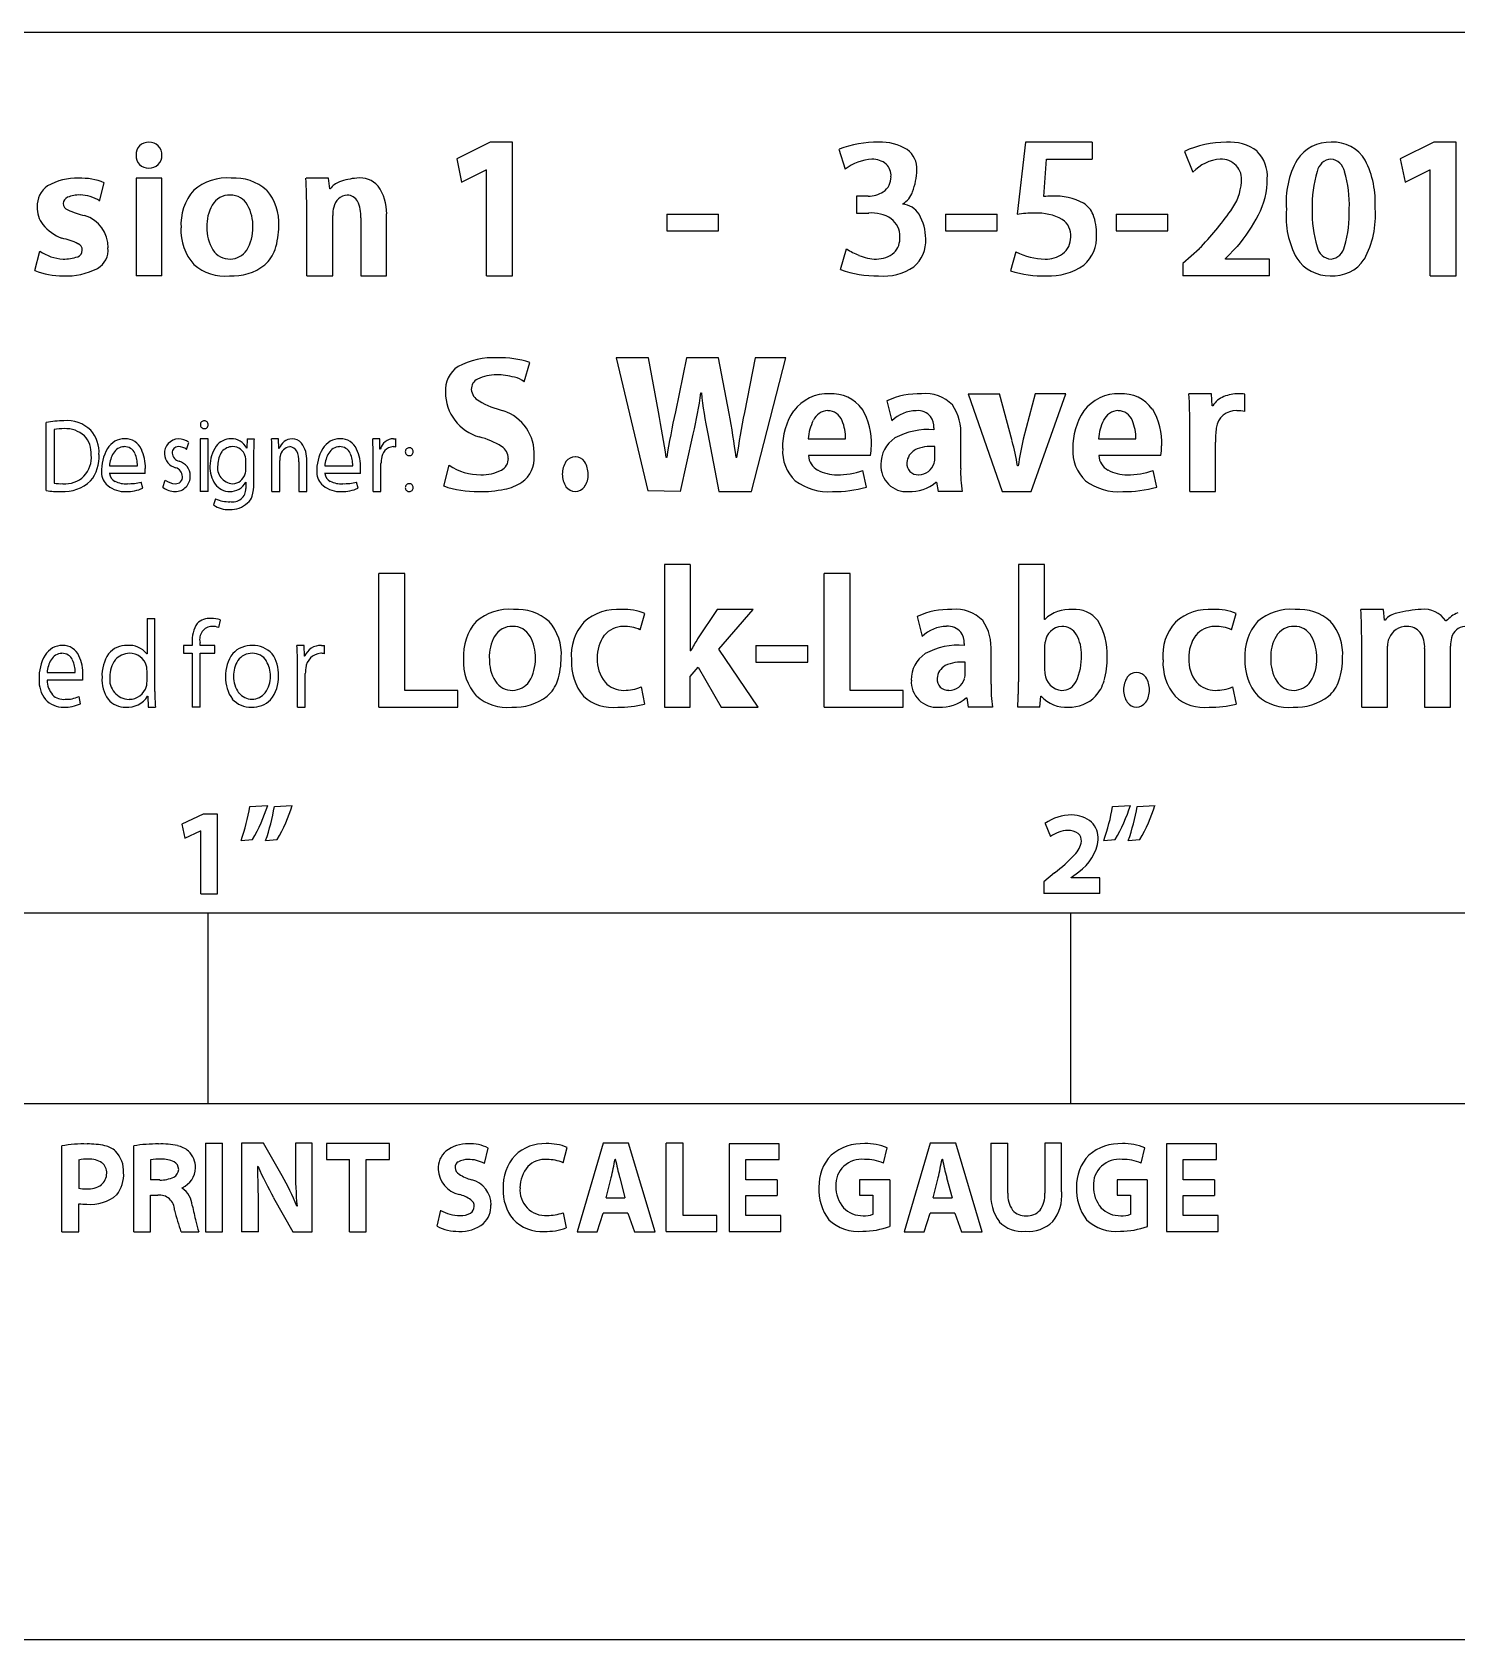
# Model space of a CAD drawing. Extents: x 0.45 to 8.09, y -8.91 to -0.36.
# Drawn here: x 4.605 to 6.256, y -8.908 to -7.044 of the extents above; entities that cross this region are included whole.
import ezdxf

# ---------------------------------------------------------------- set-up
doc = ezdxf.new("R2010")
doc.units = 0

msp = doc.modelspace()

# ---------------------------------------------------------------- linework, layer by layer
at = {"color": 3}
for p, q in [((3.4473, -7.0438), (7.1217, -7.0438)), ((5.1357, -7.1715), (5.0968, -7.1905)), ((5.1614, -7.1715), (5.1357, -7.1715)), ((5.1614, -7.3264), (5.1614, -7.1715)), ((5.7562, -7.1715), (5.7464, -7.255)), ((5.8334, -7.1715), (5.7562, -7.1715)), ((5.8334, -7.1715), (5.8334, -7.191)), ((6.2294, -7.1715), (6.1905, -7.1905)), ((6.2551, -7.1715), (6.2294, -7.1715)), ((6.2551, -7.3264), (6.2551, -7.1715)), ((5.0968, -7.1905), (5.1025, -7.2177)), ((5.5399, -7.1795), (5.547, -7.2027)), ((5.7773, -7.2343), (5.7805, -7.191)), ((5.7805, -7.191), (5.8334, -7.191)), ((5.9402, -7.1822), (5.95, -7.2061)), ((6.1905, -7.1905), (6.1963, -7.2177)), ((4.7551, -7.2131), (4.7252, -7.2131)), ((4.7252, -7.2131), (4.7252, -7.3264)), ((4.7551, -7.3264), (4.7551, -7.2131)), ((4.9483, -7.2131), (4.9222, -7.2131)), ((4.9497, -7.2255), (4.9483, -7.2131)), ((5.1025, -7.2177), (5.1309, -7.2036)), ((5.1309, -7.2036), (5.1314, -7.2036)), ((5.1314, -7.3264), (5.1314, -7.2036)), ((6.1963, -7.2177), (6.2247, -7.2036)), ((6.2247, -7.2036), (6.2252, -7.2036)), ((6.2252, -7.3264), (6.2252, -7.2036)), ((4.6828, -7.2396), (4.6883, -7.2184)), ((4.9503, -7.2255), (4.9497, -7.2255)), ((4.9231, -7.3264), (4.9231, -7.2493)), ((5.5736, -7.234), (5.56, -7.234)), ((5.56, -7.234), (5.56, -7.2535)), ((5.6138, -7.2433), (5.6138, -7.2429)), ((4.953, -7.3264), (4.953, -7.2563)), ((4.9856, -7.259), (4.9856, -7.3264)), ((5.0155, -7.3264), (5.0155, -7.2543)), ((5.3403, -7.2548), (5.3403, -7.2743)), ((5.3403, -7.2548), (5.4004, -7.2548)), ((5.4004, -7.2743), (5.4004, -7.2548)), ((5.56, -7.2535), (5.5743, -7.2535)), ((5.6632, -7.2548), (5.6632, -7.2743)), ((5.6632, -7.2548), (5.7233, -7.2548)), ((5.7233, -7.2743), (5.7233, -7.2548)), ((5.8611, -7.2548), (5.8611, -7.2743)), ((5.8611, -7.2548), (5.9212, -7.2548)), ((5.9212, -7.2743), (5.9212, -7.2548)), ((5.3403, -7.2743), (5.4004, -7.2743)), ((5.6632, -7.2743), (5.7233, -7.2743)), ((5.8611, -7.2743), (5.9212, -7.2743)), ((4.6078, -7.3202), (4.6136, -7.2977)), ((5.5416, -7.3189), (5.5487, -7.295)), ((5.745, -7.2986), (5.7388, -7.3204)), ((5.9576, -7.2949), (5.9383, -7.3121)), ((5.9878, -7.3063), (6.0016, -7.2923)), ((5.9878, -7.3069), (5.9878, -7.3063)), ((5.9383, -7.3121), (5.9383, -7.3264)), ((6.0391, -7.3069), (5.9878, -7.3069)), ((6.0391, -7.3264), (6.0391, -7.3069)), ((4.7551, -7.3264), (4.7252, -7.3264)), ((4.9231, -7.3264), (4.953, -7.3264)), ((4.9856, -7.3264), (5.0155, -7.3264)), ((5.1314, -7.3264), (5.1614, -7.3264)), ((6.0391, -7.3264), (5.9383, -7.3264)), ((6.2252, -7.3264), (6.2551, -7.3264)), ((5.1749, -7.4494), (5.1815, -7.4268)), ((5.3189, -7.4215), (5.2816, -7.4215)), ((5.2816, -7.4215), (5.3182, -7.5755)), ((5.3305, -7.4841), (5.3189, -7.4215)), ((5.3632, -7.4215), (5.3502, -7.484)), ((5.4002, -7.4215), (5.3632, -7.4215)), ((5.4126, -7.4858), (5.4002, -7.4215)), ((5.4427, -7.4215), (5.4302, -7.4848)), ((5.4384, -7.5764), (5.4782, -7.4215)), ((5.4782, -7.4215), (5.4427, -7.4215)), ((5.3799, -7.4618), (5.3803, -7.4618)), ((5.5955, -7.4712), (5.6011, -7.4944)), ((5.6895, -7.4631), (5.7289, -7.5764)), ((5.6895, -7.4631), (5.726, -7.4631)), ((5.7406, -7.5178), (5.726, -7.4631)), ((5.7674, -7.4631), (5.7534, -7.5158)), ((5.7625, -7.5764), (5.8028, -7.4631)), ((5.8028, -7.4631), (5.7674, -7.4631)), ((5.9715, -7.4631), (5.9455, -7.4631)), ((5.9725, -7.4771), (5.9715, -7.4631)), ((6.0103, -7.4837), (6.0103, -7.4634)), ((5.9733, -7.4771), (5.9725, -7.4771)), ((4.621, -7.5754), (4.621, -7.4962)), ((4.6301, -7.5046), (4.6301, -7.5667)), ((5.3563, -7.5764), (5.371, -7.5098)), ((5.3877, -7.5097), (5.4007, -7.5764)), ((5.6499, -7.5026), (5.6499, -7.5048)), ((5.9465, -7.5764), (5.9465, -7.5005)), ((4.7837, -7.5276), (4.7861, -7.5194)), ((4.8087, -7.5152), (4.7996, -7.5152)), ((4.7996, -7.5152), (4.7996, -7.5764)), ((4.8087, -7.5764), (4.8087, -7.5152)), ((4.8534, -7.5262), (4.8532, -7.5262)), ((4.8538, -7.5152), (4.8534, -7.5262)), ((4.8538, -7.5152), (4.8619, -7.5152)), ((4.8902, -7.5152), (4.8821, -7.5152)), ((4.8907, -7.5266), (4.8902, -7.5152)), ((4.8909, -7.5266), (4.8907, -7.5266)), ((5.0075, -7.5152), (4.9994, -7.5152)), ((5.0078, -7.5273), (5.0075, -7.5152)), ((5.0083, -7.5273), (5.0078, -7.5273)), ((5.0264, -7.5247), (5.0264, -7.5152)), ((5.5043, -7.5152), (5.5475, -7.5152)), ((5.651, -7.5371), (5.651, -7.5243)), ((5.681, -7.5496), (5.681, -7.5124)), ((5.8408, -7.5152), (5.884, -7.5152)), ((5.9764, -7.5764), (5.9764, -7.519)), ((4.6943, -7.5465), (4.7267, -7.5465)), ((4.8524, -7.5501), (4.8524, -7.5404)), ((4.8615, -7.5672), (4.8615, -7.5334)), ((4.8825, -7.5764), (4.8825, -7.5318)), ((4.8917, -7.5764), (4.8917, -7.5405)), ((4.9138, -7.542), (4.9138, -7.5764)), ((4.9229, -7.5764), (4.9229, -7.5408)), ((4.9439, -7.5465), (4.9763, -7.5465)), ((4.9999, -7.5764), (4.9999, -7.5343)), ((5.009, -7.5764), (5.009, -7.5438)), ((5.0817, -7.57), (5.088, -7.546)), ((5.3401, -7.537), (5.3397, -7.537)), ((5.4213, -7.537), (5.4208, -7.537)), ((5.5764, -7.5348), (5.5045, -7.5348)), ((5.7475, -7.5465), (5.7468, -7.5465)), ((5.9128, -7.5348), (5.841, -7.5348)), ((4.7355, -7.5556), (4.6941, -7.5556)), ((4.7328, -7.5724), (4.7312, -7.5656)), ((4.7563, -7.5718), (4.7588, -7.5633)), ((4.8522, -7.5656), (4.8525, -7.5656)), ((4.8525, -7.5656), (4.8525, -7.5728)), ((4.9851, -7.5556), (4.9437, -7.5556)), ((4.9824, -7.5724), (4.9808, -7.5656)), ((5.5717, -7.5712), (5.5675, -7.5521)), ((5.6523, -7.5655), (5.6529, -7.5655)), ((5.6529, -7.5655), (5.6547, -7.5764)), ((5.9082, -7.5712), (5.9039, -7.5521)), ((4.8087, -7.5764), (4.7996, -7.5764)), ((4.8172, -7.585), (4.815, -7.592)), ((4.8825, -7.5764), (4.8917, -7.5764)), ((4.9138, -7.5764), (4.9229, -7.5764)), ((4.9999, -7.5764), (5.009, -7.5764)), ((5.3563, -7.5764), (5.3182, -7.5755)), ((5.4007, -7.5764), (5.4384, -7.5764)), ((5.6826, -7.5764), (5.6547, -7.5764)), ((5.7289, -7.5764), (5.7625, -7.5764)), ((5.9465, -7.5764), (5.9764, -7.5764)), ((5.0367, -7.6715), (5.0067, -7.6715)), ((5.0067, -7.8264), (5.0067, -7.6715)), ((5.0367, -7.8069), (5.0367, -7.6715)), ((5.3675, -7.6611), (5.3376, -7.6611)), ((5.3376, -7.6611), (5.3376, -7.8264)), ((5.3675, -7.6611), (5.3675, -7.7609)), ((5.5529, -7.6715), (5.5229, -7.6715)), ((5.5229, -7.8264), (5.5229, -7.6715)), ((5.5529, -7.8069), (5.5529, -7.6715)), ((5.778, -7.6611), (5.748, -7.6611)), ((5.748, -7.6611), (5.748, -7.7969)), ((5.778, -7.7247), (5.778, -7.6611)), ((5.3987, -7.7131), (5.376, -7.7472)), ((5.4406, -7.7131), (5.3987, -7.7131)), ((5.4005, -7.759), (5.4406, -7.7131)), ((6.1709, -7.7131), (6.1449, -7.7131)), ((6.1723, -7.7255), (6.1709, -7.7131)), ((4.7378, -7.7236), (4.7378, -7.7646)), ((4.7378, -7.7236), (4.7469, -7.7236)), ((4.7469, -7.8081), (4.7469, -7.7236)), ((4.8211, -7.7341), (4.8229, -7.7254)), ((5.3093, -7.7367), (5.3148, -7.7177)), ((5.6306, -7.7212), (5.6362, -7.7444)), ((5.7784, -7.7247), (5.778, -7.7247)), ((5.9949, -7.7367), (6.0004, -7.7177)), ((6.1729, -7.7255), (6.1723, -7.7255)), ((6.2436, -7.7264), (6.2432, -7.7264)), ((4.7901, -7.7517), (4.7901, -7.7548)), ((4.7993, -7.7548), (4.7993, -7.7513)), ((5.685, -7.7526), (5.685, -7.7548)), ((6.1458, -7.8264), (6.1458, -7.7493)), ((4.7378, -7.7646), (4.7374, -7.7646)), ((4.7901, -7.7548), (4.7802, -7.7548)), ((4.7802, -7.7548), (4.7802, -7.7639)), ((4.7802, -7.7639), (4.7901, -7.7639)), ((4.7901, -7.7639), (4.7901, -7.8264)), ((4.8163, -7.7548), (4.7993, -7.7548)), ((4.7993, -7.8264), (4.7993, -7.7639)), ((4.7993, -7.7639), (4.8163, -7.7639)), ((4.8163, -7.7639), (4.8163, -7.7548)), ((4.9199, -7.7548), (4.9116, -7.7548)), ((4.9202, -7.7674), (4.9199, -7.7548)), ((4.9206, -7.7674), (4.9202, -7.7674)), ((4.9435, -7.7644), (4.9435, -7.7548)), ((5.368, -7.7609), (5.3675, -7.7609)), ((5.4464, -7.8264), (5.4005, -7.759)), ((5.4436, -7.7548), (5.4436, -7.7743)), ((5.4436, -7.7548), (5.5037, -7.7548)), ((5.5037, -7.7743), (5.5037, -7.7548)), ((5.7161, -7.7996), (5.7161, -7.7624)), ((5.778, -7.7579), (5.778, -7.7801)), ((6.1758, -7.8264), (6.1758, -7.7558)), ((6.2187, -7.7585), (6.2187, -7.8264)), ((6.2487, -7.8264), (6.2487, -7.7555)), ((4.622, -7.7861), (4.6544, -7.7861)), ((4.7378, -7.7966), (4.7378, -7.7842)), ((4.9122, -7.8264), (4.9122, -7.7772)), ((4.9213, -7.8264), (4.9213, -7.7873)), ((5.3675, -7.791), (5.3765, -7.7799)), ((5.3675, -7.8264), (5.3675, -7.791)), ((5.3765, -7.7799), (5.4035, -7.8264)), ((5.4436, -7.7743), (5.5037, -7.7743)), ((5.6862, -7.7871), (5.6862, -7.7743)), ((4.6632, -7.7952), (4.6219, -7.7952)), ((5.0981, -7.8069), (5.0367, -7.8069)), ((5.0981, -7.8264), (5.0981, -7.8069)), ((5.3104, -7.8028), (5.3145, -7.8228)), ((5.6143, -7.8069), (5.5529, -7.8069)), ((5.6143, -7.8264), (5.6143, -7.8069)), ((5.996, -7.8028), (6.0002, -7.8228)), ((4.6606, -7.8224), (4.659, -7.814)), ((4.7385, -7.8138), (4.7387, -7.8138)), ((4.7387, -7.8138), (4.7391, -7.8264)), ((4.7391, -7.8264), (4.7475, -7.8264)), ((4.7993, -7.8264), (4.7901, -7.8264)), ((4.9122, -7.8264), (4.9213, -7.8264)), ((5.0067, -7.8264), (5.0981, -7.8264)), ((5.3376, -7.8264), (5.3675, -7.8264)), ((5.4035, -7.8264), (5.4464, -7.8264)), ((5.5229, -7.8264), (5.6143, -7.8264)), ((5.6874, -7.8155), (5.688, -7.8155)), ((5.688, -7.8155), (5.6898, -7.8264)), ((5.7177, -7.8264), (5.6898, -7.8264)), ((5.7727, -7.8264), (5.7471, -7.8264)), ((5.7727, -7.8264), (5.7738, -7.8136)), ((5.7738, -7.8136), (5.7742, -7.8136)), ((6.1458, -7.8264), (6.1758, -7.8264)), ((6.2187, -7.8264), (6.2487, -7.8264)), ((4.8028, -7.9506), (4.778, -7.9619)), ((4.8196, -7.9506), (4.8028, -7.9506)), ((4.8196, -8.043), (4.8196, -7.9506)), ((4.857, -7.9415), (4.8777, -7.9403)), ((4.8854, -7.9416), (4.9062, -7.9403)), ((5.857, -7.9415), (5.8777, -7.9403)), ((5.8854, -7.9416), (5.9062, -7.9403)), ((4.778, -7.9619), (4.7817, -7.9781)), ((4.7817, -7.9781), (4.7997, -7.9697)), ((4.7997, -7.9697), (4.8, -7.9697)), ((4.8, -8.043), (4.8, -7.9697)), ((5.7787, -7.9612), (5.785, -7.9764)), ((4.8468, -7.981), (4.8602, -7.9798)), ((4.8752, -7.981), (4.8886, -7.9798)), ((5.8468, -7.981), (5.8602, -7.9798)), ((5.8752, -7.981), (5.8886, -7.9798)), ((5.7898, -8.0184), (5.7775, -8.0289)), ((5.7775, -8.0289), (5.7775, -8.0424)), ((5.8091, -8.0239), (5.8178, -8.0172)), ((5.8091, -8.0241), (5.8091, -8.0239)), ((5.8422, -8.0241), (5.8091, -8.0241)), ((5.8422, -8.0424), (5.8422, -8.0241)), ((4.8, -8.043), (4.8196, -8.043)), ((5.8422, -8.0424), (5.7775, -8.0424)), ((4.639, -8.4347), (4.639, -8.335)), ((4.7224, -8.4347), (4.7224, -8.335)), ((4.8057, -8.3319), (4.8057, -8.4347)), ((4.8057, -8.3319), (4.8252, -8.3319)), ((4.8252, -8.4347), (4.8252, -8.3319)), ((4.8728, -8.3319), (4.8474, -8.3319)), ((4.8474, -8.3319), (4.8474, -8.4347)), ((4.8944, -8.3696), (4.8728, -8.3319)), ((4.9294, -8.3319), (4.9099, -8.3319)), ((4.9099, -8.3319), (4.9099, -8.362)), ((4.9294, -8.4347), (4.9294, -8.3319)), ((5.0188, -8.3323), (4.946, -8.3323)), ((4.946, -8.3323), (4.946, -8.351)), ((5.0188, -8.351), (5.0188, -8.3323)), ((5.1289, -8.3555), (5.1332, -8.3375)), ((5.2202, -8.3545), (5.2247, -8.3368)), ((5.2667, -8.3319), (5.2364, -8.4347)), ((5.2961, -8.3319), (5.2667, -8.3319)), ((5.3269, -8.4347), (5.2961, -8.3319)), ((5.3591, -8.3319), (5.3395, -8.3319)), ((5.3395, -8.4343), (5.3395, -8.3319)), ((5.3591, -8.4156), (5.3591, -8.3319)), ((5.4704, -8.3325), (5.4125, -8.3325)), ((5.4125, -8.3325), (5.4125, -8.4341)), ((5.4704, -8.3508), (5.4704, -8.3325)), ((5.5915, -8.3549), (5.5957, -8.3373)), ((5.6457, -8.3319), (5.6154, -8.4347)), ((5.6752, -8.3319), (5.6457, -8.3319)), ((5.7059, -8.4347), (5.6752, -8.3319)), ((5.716, -8.3319), (5.716, -8.3881)), ((5.716, -8.3319), (5.7355, -8.3319)), ((5.7355, -8.3899), (5.7355, -8.3319)), ((5.798, -8.3319), (5.7785, -8.3319)), ((5.7785, -8.3319), (5.7785, -8.3899)), ((5.798, -8.3884), (5.798, -8.3319)), ((5.8901, -8.3549), (5.8944, -8.3373)), ((5.9773, -8.3325), (5.9194, -8.3325)), ((5.9194, -8.3325), (5.9194, -8.4341)), ((5.9773, -8.3508), (5.9773, -8.3325)), ((4.6586, -8.3514), (4.6586, -8.3843)), ((4.7419, -8.3511), (4.7419, -8.3745)), ((4.8661, -8.3589), (4.8665, -8.3587)), ((4.946, -8.351), (4.9724, -8.351)), ((4.9724, -8.4347), (4.9724, -8.351)), ((4.9919, -8.4347), (4.9919, -8.351)), ((4.9919, -8.351), (5.0188, -8.351)), ((5.2804, -8.3504), (5.2807, -8.3504)), ((5.432, -8.3743), (5.432, -8.3508)), ((5.432, -8.3508), (5.4704, -8.3508)), ((5.6594, -8.3504), (5.6597, -8.3504)), ((5.939, -8.3743), (5.939, -8.3508)), ((5.939, -8.3508), (5.9773, -8.3508)), ((4.7527, -8.3745), (4.7419, -8.3745)), ((4.7786, -8.3839), (4.7786, -8.3835)), ((5.2699, -8.3954), (5.2758, -8.3719)), ((5.2857, -8.3718), (5.2918, -8.3954)), ((5.4682, -8.3743), (5.432, -8.3743)), ((5.4682, -8.3743), (5.4682, -8.3924)), ((5.5987, -8.3745), (5.5636, -8.3745)), ((5.5636, -8.3745), (5.5636, -8.3921)), ((5.5987, -8.3745), (5.5987, -8.4284)), ((5.649, -8.3954), (5.6548, -8.3719)), ((5.6647, -8.3718), (5.6709, -8.3954)), ((5.8973, -8.3745), (5.8622, -8.3745)), ((5.8622, -8.3745), (5.8622, -8.3921)), ((5.8973, -8.3745), (5.8973, -8.4284)), ((5.9751, -8.3743), (5.939, -8.3743)), ((5.9751, -8.3743), (5.9751, -8.3924)), ((4.6586, -8.4347), (4.6586, -8.4021)), ((4.7419, -8.4347), (4.7419, -8.3921)), ((4.7419, -8.3921), (4.7502, -8.3921)), ((4.8669, -8.4347), (4.8669, -8.4038)), ((4.8845, -8.3951), (4.9068, -8.4347)), ((4.9117, -8.4048), (4.9113, -8.4048)), ((5.2699, -8.3954), (5.2918, -8.3954)), ((5.432, -8.4159), (5.432, -8.3924)), ((5.432, -8.3924), (5.4682, -8.3924)), ((5.5636, -8.3921), (5.5791, -8.3921)), ((5.5791, -8.3921), (5.5791, -8.4144)), ((5.649, -8.3954), (5.6709, -8.3954)), ((5.8622, -8.3921), (5.8778, -8.3921)), ((5.8778, -8.3921), (5.8778, -8.4144)), ((5.939, -8.4159), (5.939, -8.3924)), ((5.939, -8.3924), (5.9751, -8.3924)), ((5.0741, -8.4281), (5.0782, -8.4097)), ((5.2202, -8.4126), (5.2236, -8.4299)), ((5.2596, -8.4347), (5.2667, -8.4129)), ((5.2951, -8.4129), (5.2667, -8.4129)), ((5.2951, -8.4129), (5.3027, -8.4347)), ((5.3982, -8.4156), (5.3591, -8.4156)), ((5.3982, -8.4343), (5.3982, -8.4156)), ((5.4724, -8.4159), (5.432, -8.4159)), ((5.4724, -8.4341), (5.4724, -8.4159)), ((5.6387, -8.4347), (5.6457, -8.4129)), ((5.6741, -8.4129), (5.6457, -8.4129)), ((5.6741, -8.4129), (5.6818, -8.4347)), ((5.9794, -8.4159), (5.939, -8.4159)), ((5.9794, -8.4341), (5.9794, -8.4159)), ((4.639, -8.4347), (4.6586, -8.4347)), ((4.7224, -8.4347), (4.7419, -8.4347)), ((4.7772, -8.4347), (4.7978, -8.4347)), ((4.8057, -8.4347), (4.8252, -8.4347)), ((4.8669, -8.4347), (4.8474, -8.4347)), ((4.9068, -8.4347), (4.9294, -8.4347)), ((4.9724, -8.4347), (4.9919, -8.4347)), ((5.2364, -8.4347), (5.2596, -8.4347)), ((5.3027, -8.4347), (5.3269, -8.4347)), ((5.3395, -8.4343), (5.3982, -8.4343)), ((5.4125, -8.4341), (5.4724, -8.4341)), ((5.6154, -8.4347), (5.6387, -8.4347)), ((5.6818, -8.4347), (5.7059, -8.4347)), ((5.9194, -8.4341), (5.9794, -8.4341)), ((8.0865, -8.9077), (0.4545, -8.9077))]:
    msp.add_line(p, q, dxfattribs=at)
at = {"color": 7}
for p, q in [((3.8084, -8.0648), (6.8084, -8.0648)), ((4.8084, -8.0648), (4.8084, -8.2864)), ((5.8084, -8.0648), (5.8084, -8.2864)), ((6.8084, -8.2864), (3.8084, -8.2864))]:
    msp.add_line(p, q, dxfattribs=at)
at = {"color": 3}
for centre, radius, start, end in [((4.7393, -7.1856), 0.0142, 86.9623, 183.8044), ((4.7406, -7.186), 0.0145, 357.8658, 92.1076), ((5.5838, -7.296), 0.1245, 89.0014, 110.6418), ((5.5887, -7.2294), 0.058, 58.5078, 92.7018), ((5.9872, -7.2797), 0.1082, 89.0448, 115.7429), ((5.9932, -7.2225), 0.0512, 52.3579, 94.7318), ((6.1094, -7.218), 0.0466, 88.607, 145.7911), ((6.1133, -7.214), 0.0426, 30.5984, 93.7662), ((4.7393, -7.1873), 0.0142, 177.0516, 272.2546), ((4.7406, -7.1869), 0.0145, 267.1487, 1.3817), ((5.5817, -7.2478), 0.0569, 93.5892, 127.6422), ((5.5782, -7.2171), 0.0261, 50.9729, 90.1395), ((5.6025, -7.2022), 0.0277, 356.9601, 53.4111), ((5.9856, -7.2399), 0.049, 94.3177, 136.4599), ((5.9831, -7.2145), 0.0235, 352.2797, 93.0789), ((5.9955, -7.211), 0.041, 355.7811, 45.0123), ((6.1586, -7.2408), 0.1005, 150.8489, 184.8054), ((6.1113, -7.2082), 0.0172, 94.1199, 170.1195), ((6.1081, -7.2092), 0.0183, 11.1423, 83.818), ((6.0512, -7.2415), 0.1103, 356.5494, 26.4865), ((4.6561, -7.2801), 0.067, 87.9017, 120.0524), ((4.6607, -7.2883), 0.0752, 68.4795, 91.6512), ((4.8301, -7.2711), 0.0582, 84.8378, 131.0339), ((4.8394, -7.2688), 0.0558, 48.439, 94.1712), ((4.1534, -7.2507), 0.7696, 0.1055, 2.7989), ((4.9865, -7.2873), 0.0744, 94.354, 110.1694), ((4.9849, -7.2405), 0.0276, 41.3617, 98.3874), ((5.5803, -7.2122), 0.0199, 303.4796, 2.1498), ((5.5812, -7.2102), 0.019, 356.3148, 44.943), ((5.552, -7.2019), 0.0781, 339.5895, 358.7537), ((6.2287, -7.2455), 0.1404, 163.3389, 181.5114), ((6.0002, -7.2432), 0.1313, 357.6281, 16.6219), ((4.6381, -7.2449), 0.0276, 124.2939, 182.9685), ((4.8366, -7.2665), 0.0595, 138.6108, 184.1129), ((4.8334, -7.2648), 0.0573, 356.2365, 41.184), ((4.9676, -7.2374), 0.021, 108.6001, 145.6484), ((4.9615, -7.2534), 0.0541, 359.0221, 35.183), ((5.5733, -7.2004), 0.0336, 270.4425, 302.2344), ((5.6006, -7.2204), 0.0261, 300.3033, 340.3046), ((5.944, -7.2133), 0.0625, 323.0996, 356.0925), ((5.9428, -7.2133), 0.0936, 333.0255, 359.6051), ((4.6397, -7.2485), 0.0292, 175.8138, 218.9076), ((4.6488, -7.243), 0.00829, 112.1672, 177.3015), ((4.6482, -7.2423), 0.0077, 181.8891, 253.8476), ((4.659, -7.2675), 0.0349, 87.9288, 112.4908), ((4.6833, -7.1741), 0.0843, 243.8, 257.8182), ((4.6594, -7.2757), 0.0431, 57.0043, 88.8025), ((4.8566, -7.2683), 0.0495, 151.1165, 181.7123), ((4.8336, -7.2561), 0.0234, 88.3307, 150.1667), ((4.8347, -7.2553), 0.0226, 28.9785, 90.9722), ((4.8105, -7.2684), 0.0501, 358.3831, 28.6861), ((4.9843, -7.2555), 0.0313, 163.8751, 181.4079), ((4.9713, -7.25), 0.0174, 94.6684, 169.5113), ((4.9693, -7.2473), 0.0146, 30.0508, 87.4957), ((4.9496, -7.256), 0.0361, 355.2163, 26.4034), ((5.6113, -7.2686), 0.0255, 32.7323, 84.3482), ((5.7852, -7.318), 0.084, 88.8046, 95.3769), ((5.7905, -7.3028), 0.0689, 61.5988, 92.9693), ((5.8108, -7.264), 0.0251, 20.2715, 60.305), ((6.1578, -7.2579), 0.0997, 174.9926, 208.7718), ((6.2219, -7.2538), 0.1336, 178.011, 196.9152), ((5.9936, -7.2537), 0.1378, 343.7249, 2.0928), ((6.0568, -7.2568), 0.1049, 331.3541, 4.7127), ((4.6613, -7.2288), 0.0584, 220.579, 247.6144), ((4.6548, -7.2928), 0.0378, 358.153, 73.562), ((4.8058, -7.2692), 0.0847, 341.6529, 0.419), ((5.5776, -7.2953), 0.0419, 56.8836, 94.6189), ((5.5835, -7.2812), 0.0271, 0.2887, 51.0114), ((5.5824, -7.284), 0.0581, 0.5008, 30.0723), ((5.7651, -7.3682), 0.1146, 89.2869, 99.4088), ((5.7693, -7.315), 0.0615, 61.4074, 92.5237), ((5.7871, -7.2791), 0.0215, 353.8781, 57.4228), ((5.7733, -7.2779), 0.0652, 359.2474, 20.3313), ((5.6775, -7.0257), 0.3884, 316.1377, 324.5706), ((5.8543, -7.1667), 0.1936, 319.5537, 332.6207), ((4.6263, -7.3507), 0.0691, 62.9059, 79.3481), ((4.8373, -7.2735), 0.0602, 177.4267, 221.2452), ((4.854, -7.2717), 0.0468, 177.6799, 211.6857), ((4.8115, -7.2711), 0.0491, 328.659, 1.5649), ((5.5865, -7.2826), 0.0241, 315.5985, 3.4783), ((5.601, -7.2857), 0.0396, 310.1243, 3.1759), ((5.7854, -7.2821), 0.0231, 306.0581, 1.944), ((5.7952, -7.2813), 0.0433, 311.128, 3.2805), ((4.6437, -7.2537), 0.0533, 235.6885, 266.5631), ((4.6419, -7.2622), 0.0447, 268.1966, 290.3211), ((4.6553, -7.2971), 0.0074, 287.2937, 2.7229), ((4.6556, -7.296), 0.00713, 354.0788, 71.7285), ((4.6685, -7.2967), 0.0242, 299.8808, 6.4845), ((4.8338, -7.2834), 0.0235, 213.3079, 271.2076), ((4.8336, -7.2825), 0.0244, 271.6998, 324.5163), ((4.8477, -7.283), 0.0406, 310.8851, 341.6046), ((5.5928, -7.2282), 0.0801, 236.5726, 248.1319), ((5.5847, -7.2512), 0.0558, 247.1079, 268.5845), ((5.5831, -7.2745), 0.0324, 270.4069, 309.6771), ((5.7799, -7.2292), 0.0777, 243.3402, 269.126), ((5.7794, -7.2723), 0.0346, 268.8631, 304.5394), ((6.1088, -7.2803), 0.0461, 213.7151, 270.6832), ((6.1114, -7.2894), 0.0176, 190.9218, 266.3809), ((6.1085, -7.2893), 0.0177, 275.5704, 350.0681), ((4.6389, -7.2461), 0.0803, 247.1943, 271.1182), ((4.644, -7.2456), 0.0809, 267.545, 296.9084), ((4.8279, -7.2727), 0.054, 228.5411, 275.678), ((4.8371, -7.2663), 0.0602, 266.3237, 308.1603), ((5.5829, -7.2089), 0.1175, 249.3892, 271.3979), ((5.591, -7.2626), 0.0641, 265.3265, 303.6074), ((5.7777, -7.1994), 0.1271, 252.175, 271.1627), ((5.7836, -7.2567), 0.0698, 267.2504, 305.0029), ((6.1124, -7.2827), 0.0438, 265.9305, 326.2802), ((5.1159, -7.4586), 0.0322, 123.1109, 184.8609), ((5.1387, -7.5056), 0.0843, 86.4686, 118.6192), ((5.1482, -7.5266), 0.1052, 71.5594, 92.3563), ((5.1267, -7.4577), 0.013, 116.2715, 181.101), ((5.143, -7.4918), 0.0507, 90.0923, 115.802), ((5.1376, -7.5537), 0.1129, 76.6738, 87.2663), ((5.1588, -7.4684), 0.025, 49.7443, 78.9298), ((5.1374, -7.4615), 0.0536, 179.8063, 254.4116), ((5.1294, -7.4571), 0.0157, 183.0596, 244.4242), ((5.1743, -7.3837), 0.1017, 239.4845, 256.7786), ((4.7345, -7.3666), 0.6524, 347.3255, 351.6095), ((5.9197, -7.4039), 0.5424, 186.1329, 191.2477), ((5.5268, -7.5123), 0.0492, 87.3911, 143.2309), ((5.5319, -7.506), 0.0429, 36.0173, 93.8714), ((5.6325, -7.5514), 0.0883, 87.9566, 114.7757), ((5.6403, -7.5063), 0.0434, 44.1556, 96.0523), ((5.8632, -7.5123), 0.0492, 87.3911, 143.2309), ((5.8684, -7.506), 0.0429, 36.0173, 93.8714), ((5.2205, -7.4996), 0.726, 359.9338, 2.8805), ((5.9946, -7.4896), 0.0247, 110.2082, 149.5915), ((6.003, -7.5084), 0.0453, 90.0315, 112.0221), ((6.0044, -7.5246), 0.0615, 84.5028, 91.3444), ((5.1338, -7.5327), 0.0529, 357.4574, 71.0324), ((3.1892, -7.8813), 2.1779, 9.0937, 10.5068), ((6.3069, -7.6929), 0.9792, 167.6838, 170.8427), ((4.5174, -7.6559), 0.9111, 7.4942, 10.757), ((6.511, -7.6962), 1.1013, 168.9336, 171.6897), ((5.5485, -7.5244), 0.074, 145.7875, 181.7382), ((5.5276, -7.5017), 0.0191, 92.1332, 155.727), ((5.5267, -7.5005), 0.0178, 20.0695, 89.5945), ((5.503, -7.5196), 0.0746, 357.0083, 31.4266), ((5.6301, -7.5245), 0.0418, 90.8855, 133.943), ((5.6313, -7.5019), 0.0193, 39.7484, 95.346), ((5.6281, -7.5018), 0.0218, 357.9506, 34.1562), ((5.6253, -7.5077), 0.0559, 355.1618, 34.4501), ((5.885, -7.5244), 0.074, 145.7875, 181.7382), ((5.864, -7.5017), 0.0191, 92.1332, 155.727), ((5.8632, -7.5005), 0.0178, 20.0695, 89.5945), ((5.8395, -7.5196), 0.0746, 357.0083, 31.4266), ((6, -7.5057), 0.0231, 87.6212, 172.6741), ((6.0008, -7.5268), 0.0441, 77.5121, 89.8269), ((4.641, -7.6038), 0.1094, 89.8379, 100.554), ((4.641, -7.5589), 0.0554, 89.1325, 101.2971), ((4.6446, -7.5355), 0.0413, 47.1606, 94.4797), ((4.6429, -7.5382), 0.0347, 49.6925, 91.8371), ((4.6429, -7.5311), 0.0393, 356.4065, 40.9839), ((4.8041, -7.4989), 0.00448, 88.5256, 181.4962), ((4.804, -7.4991), 0.00437, 178.1622, 270.7669), ((4.8044, -7.4992), 0.00433, 265.2558, 2.6396), ((4.8044, -7.4988), 0.00437, 356.943, 92.0061), ((5.5575, -7.5184), 0.0533, 152.6619, 176.6213), ((5.4954, -7.5145), 0.0522, 359.1885, 22.6694), ((5.6432, -7.5846), 0.0801, 85.1941, 118.6733), ((5.894, -7.5184), 0.0533, 152.6619, 176.6213), ((5.8318, -7.5145), 0.0522, 359.1885, 22.6694), ((6.073, -7.515), 0.0966, 172.7552, 182.3872), ((4.644, -7.5316), 0.0291, 355.4162, 42.8805), ((4.7368, -7.5525), 0.0518, 149.975, 182.1845), ((4.7119, -7.5385), 0.0233, 89.3319, 149.1424), ((4.7116, -7.5388), 0.0144, 91.0923, 151.4203), ((4.7116, -7.5376), 0.0133, 24.3473, 91.2815), ((4.7126, -7.5355), 0.0203, 23.7029, 91.1153), ((4.6846, -7.5487), 0.0513, 358.919, 24.5912), ((4.7753, -7.5326), 0.0174, 93.257, 181.6549), ((4.774, -7.5313), 0.00698, 88.9868, 184.8658), ((4.7735, -7.5423), 0.018, 55.1677, 87.789), ((4.7736, -7.536), 0.0208, 53.1617, 88.0251), ((4.8537, -7.5477), 0.043, 146.1328, 179.0609), ((4.8353, -7.5372), 0.022, 90.2414, 142.0628), ((4.8373, -7.541), 0.0167, 91.0292, 139.518), ((4.8361, -7.5341), 0.0189, 24.8752, 92.4351), ((4.8371, -7.5395), 0.0152, 15.2347, 90.22), ((5.1705, -7.5321), 0.3091, 176.8701, 180.2368), ((4.6431, -7.5301), 0.2395, 359.6085, 3.5673), ((4.9069, -7.532), 0.0168, 92.9229, 161.141), ((4.9049, -7.5371), 0.0128, 97.448, 172.904), ((4.9022, -7.5351), 0.0108, 30.6332, 84.1523), ((4.9057, -7.5299), 0.0147, 40.93, 88.8387), ((4.8911, -7.5398), 0.0228, 354.5156, 26.7371), ((4.8933, -7.5384), 0.0297, 355.4515, 37.6858), ((4.9863, -7.5525), 0.0518, 149.975, 182.1845), ((4.9615, -7.5385), 0.0233, 89.3319, 149.1424), ((4.9612, -7.5388), 0.0144, 91.0923, 151.4203), ((4.9612, -7.5376), 0.0133, 24.3473, 91.2815), ((4.9622, -7.5355), 0.0203, 23.7029, 91.1153), ((4.9341, -7.5487), 0.0513, 358.919, 24.5912), ((4.6828, -7.5324), 0.3171, 359.6539, 3.1006), ((5.024, -7.5315), 0.0163, 91.5224, 164.9331), ((5.0243, -7.5391), 0.0148, 95.0725, 178.1329), ((5.0231, -7.5381), 0.0137, 76.0956, 90.5825), ((5.025, -7.4901), 0.0252, 266.7405, 273.2595), ((5.0416, -7.5301), 0.00441, 87.5422, 182.3923), ((5.0419, -7.53), 0.00439, 357.3424, 91.7339), ((5.1037, -7.5939), 0.083, 57.042, 76.6053), ((5.1412, -7.5377), 0.0154, 359.1792, 60.3486), ((5.5214, -7.5299), 0.0469, 176.0619, 226.628), ((5.5173, -7.5235), 0.0601, 349.1831, 359.9896), ((5.6247, -7.5445), 0.0362, 123.5044, 180.882), ((5.637, -7.5444), 0.0185, 119.3484, 175.4528), ((5.6462, -7.5668), 0.0427, 83.552, 115.433), ((5.4581, -7.5939), 0.2926, 9.3273, 15.0708), ((7.6931, -7.9088), 1.9791, 168.5449, 169.4511), ((5.8578, -7.5299), 0.0469, 176.0619, 226.628), ((5.8538, -7.5235), 0.0601, 349.1831, 359.9896), ((4.6433, -7.5375), 0.03, 264.0205, 6.8924), ((4.6369, -7.5359), 0.0454, 321.5119, 2.9942), ((4.7285, -7.5493), 0.0344, 149.5031, 175.2714), ((4.695, -7.5456), 0.0317, 358.362, 25.0652), ((4.7756, -7.5318), 0.0177, 184.2116, 254.7151), ((4.7774, -7.5312), 0.0104, 183.8447, 257.1161), ((4.7702, -7.5583), 0.0177, 0.6882, 73.9519), ((4.8455, -7.5479), 0.0348, 178.4663, 214.7282), ((4.8383, -7.5486), 0.0188, 170.3635, 265.7831), ((4.8457, -7.5453), 0.0259, 144.3984, 180.382), ((4.8372, -7.5398), 0.0152, 357.8501, 16.262), ((4.9118, -7.5402), 0.0202, 166.4066, 180.8956), ((4.9781, -7.5493), 0.0344, 149.5031, 175.2714), ((4.9446, -7.5456), 0.0317, 358.362, 25.0652), ((5.0434, -7.5443), 0.0344, 170.6075, 179.2798), ((5.0416, -7.5304), 0.00438, 178.0419, 271.9179), ((5.042, -7.5304), 0.00435, 266.7417, 2.3614), ((5.1239, -7.4927), 0.0642, 236.0439, 270.7816), ((5.1412, -7.5381), 0.0155, 298.3352, 0.6309), ((5.1523, -7.5376), 0.0344, 305.5118, 4.2939), ((5.2454, -7.556), 0.0262, 147.1013, 180.6863), ((5.2349, -7.5505), 0.0145, 92.688, 142.9086), ((5.2338, -7.5501), 0.014, 36.688, 88.0058), ((5.2227, -7.5559), 0.0264, 358.9594, 32.4367), ((5.5254, -7.5332), 0.021, 184.2987, 240.6358), ((5.6181, -7.5469), 0.0296, 176.55, 274.2321), ((5.6312, -7.5441), 0.0128, 174.5989, 274.4385), ((5.6321, -7.5378), 0.0191, 270.5492, 342.8768), ((5.6235, -7.5372), 0.0276, 347.1268, 0.2544), ((5.8619, -7.5332), 0.021, 184.2987, 240.6358), ((4.6387, -7.5055), 0.0618, 261.9961, 271.374), ((4.6413, -7.5312), 0.0453, 266.1642, 313.3585), ((4.705, -7.5541), 0.02, 181.0033, 230.309), ((4.7065, -7.5536), 0.0125, 189.3676, 241.6777), ((4.713, -7.5386), 0.0288, 244.431, 274.1788), ((4.7169, -7.5089), 0.0584, 268.2128, 284.1485), ((4.6709, -7.5492), 0.0649, 354.3157, 359.5628), ((4.7721, -7.5437), 0.0237, 235.8992, 266.2871), ((4.7703, -7.5589), 0.0176, 270.1505, 2.3981), ((4.7712, -7.5597), 0.00764, 265.3771, 4.9861), ((4.7682, -7.5591), 0.0106, 0.1934, 74.9766), ((4.8342, -7.556), 0.0204, 268.8719, 331.8608), ((4.8366, -7.5518), 0.0155, 271.1612, 344.3152), ((4.8323, -7.5503), 0.0201, 343.4168, 0.4751), ((4.8139, -7.5688), 0.0476, 344.2112, 1.8753), ((4.9546, -7.5541), 0.02, 181.0033, 230.309), ((4.9561, -7.5536), 0.0125, 189.3676, 241.6777), ((4.9626, -7.5386), 0.0288, 244.431, 274.1788), ((4.9665, -7.5089), 0.0584, 268.2128, 284.1485), ((4.9205, -7.5492), 0.0649, 354.3157, 359.5628), ((5.0416, -7.5717), 0.00441, 87.5422, 182.3923), ((5.0419, -7.5717), 0.00439, 357.3424, 91.7339), ((5.1262, -7.5066), 0.0503, 268.3399, 296.3456), ((5.1429, -7.5216), 0.0529, 280.2333, 303.6849), ((5.2452, -7.5566), 0.026, 179.5228, 212.9332), ((5.2238, -7.5568), 0.0254, 326.8094, 1.0829), ((5.5276, -7.5119), 0.0647, 233.6226, 274.2599), ((5.5363, -7.5132), 0.0437, 241.0478, 271.7512), ((5.5395, -7.4724), 0.0845, 268.7865, 289.3546), ((5.6228, -7.5315), 0.045, 266.8851, 310.964), ((5.8491, -7.553), 0.1682, 178.836, 188.0057), ((5.864, -7.5119), 0.0647, 233.6226, 274.2599), ((5.8728, -7.5132), 0.0437, 241.0478, 271.7512), ((5.8759, -7.4724), 0.0845, 268.7865, 289.3546), ((4.637, -7.4532), 0.1232, 262.523, 270.5679), ((4.7122, -7.5446), 0.0319, 231.3564, 272.5348), ((4.7154, -7.5369), 0.0395, 267.4131, 296.198), ((4.7707, -7.5518), 0.0246, 234.2876, 269.2402), ((4.8337, -7.5558), 0.0206, 215.3649, 270.3471), ((4.8329, -7.5479), 0.0403, 247.2099, 271.3608), ((4.8371, -7.5732), 0.0153, 257.4653, 1.5918), ((4.8462, -7.5782), 0.014, 305.2592, 345.5218), ((4.9618, -7.5446), 0.0319, 231.3564, 272.5348), ((4.965, -7.5369), 0.0395, 267.4131, 296.198), ((5.0416, -7.5721), 0.00438, 178.0419, 271.9179), ((5.042, -7.5721), 0.00435, 266.7417, 2.3614), ((5.1192, -7.4639), 0.1125, 250.5186, 271.4457), ((5.1238, -7.428), 0.1485, 269.3241, 281.0775), ((5.2349, -7.5621), 0.0144, 217.0292, 266.9212), ((5.2334, -7.5618), 0.0147, 272.7485, 322.4104), ((5.5356, -7.4486), 0.1278, 268.5789, 286.4342), ((5.872, -7.4486), 0.1278, 268.5789, 286.4342), ((4.8322, -7.5668), 0.0305, 235.6789, 272.378), ((4.835, -7.5694), 0.0279, 266.7964, 313.6545), ((5.1575, -7.7711), 0.0582, 84.8378, 131.0339), ((5.1668, -7.7688), 0.0558, 48.439, 94.1712), ((5.2836, -7.773), 0.06, 85.6254, 131.0942), ((5.2904, -7.7798), 0.0667, 68.5378, 91.8921), ((5.6676, -7.8014), 0.0883, 87.9566, 114.7757), ((5.6754, -7.7563), 0.0434, 44.1556, 96.0523), ((5.8076, -7.7556), 0.0426, 85.9096, 133.3785), ((5.8139, -7.7451), 0.0321, 36.368, 95.7768), ((5.9692, -7.773), 0.06, 85.6254, 131.0942), ((5.976, -7.7798), 0.0667, 68.5378, 91.8921), ((6.0633, -7.7711), 0.0582, 84.8378, 131.0339), ((6.0726, -7.7688), 0.0558, 48.439, 94.1712), ((5.3765, -7.7507), 0.7693, 0.105, 2.7994), ((6.2213, -7.8511), 0.1381, 92.6599, 104.5871), ((6.2181, -7.743), 0.0301, 33.5306, 96.1354), ((4.8254, -7.749), 0.0353, 146.1862, 184.4746), ((4.8106, -7.7448), 0.0213, 86.4134, 133.4132), ((4.8137, -7.7476), 0.0149, 92.824, 194.5652), ((4.8121, -7.7569), 0.0334, 71.1207, 90.256), ((4.8135, -7.7534), 0.0207, 68.2876, 91.381), ((5.164, -7.7665), 0.0595, 138.6108, 184.1129), ((5.161, -7.7561), 0.0234, 88.3307, 150.1667), ((5.1621, -7.7553), 0.0226, 28.9785, 90.9722), ((5.1608, -7.7648), 0.0573, 356.2365, 41.184), ((5.2881, -7.7664), 0.0585, 138.6777, 184.9291), ((5.2905, -7.7625), 0.0298, 91.3695, 139.4494), ((5.2913, -7.774), 0.0413, 64.261, 92.1383), ((5.6653, -7.7745), 0.0418, 90.8855, 133.943), ((5.6664, -7.7519), 0.0193, 39.7484, 95.346), ((5.6604, -7.7577), 0.0559, 355.1618, 34.4501), ((5.7998, -7.754), 0.0213, 94.6643, 172.1517), ((5.7984, -7.7522), 0.0195, 30.3455, 91.1376), ((5.7752, -7.7656), 0.0757, 358.2443, 31.4686), ((5.9737, -7.7664), 0.0585, 138.6777, 184.9291), ((5.9761, -7.7625), 0.0298, 91.3695, 139.4494), ((5.9769, -7.774), 0.0413, 64.261, 92.1383), ((6.0697, -7.7665), 0.0595, 138.6108, 184.1129), ((6.0668, -7.7561), 0.0234, 88.3307, 150.1667), ((6.0678, -7.7553), 0.0226, 28.9785, 90.9722), ((6.0665, -7.7648), 0.0573, 356.2365, 41.184), ((6.1909, -7.7404), 0.0234, 100.7534, 140.2445), ((6.198, -7.7549), 0.0222, 89.3514, 157.3565), ((6.1982, -7.7531), 0.0204, 40.5478, 89.9635), ((6.273, -7.7539), 0.0402, 113.3609, 136.9068), ((6.2664, -7.7495), 0.0168, 93.512, 167.5432), ((5.184, -7.7683), 0.0495, 151.1165, 181.7123), ((5.1379, -7.7684), 0.0501, 358.3831, 28.6861), ((5.3036, -7.7685), 0.0439, 144.6472, 181.7104), ((5.6011, -7.8886), 0.2658, 147.8743, 151.2902), ((5.6632, -7.7518), 0.0218, 357.9506, 34.1562), ((5.8126, -7.7577), 0.0346, 168.839, 180.2558), ((5.7762, -7.7642), 0.0447, 357.6981, 29.1912), ((5.9892, -7.7685), 0.0439, 144.6472, 181.7104), ((6.0898, -7.7683), 0.0495, 151.1165, 181.7123), ((6.0436, -7.7684), 0.0501, 358.3831, 28.6861), ((6.1973, -7.7549), 0.0216, 156.6201, 182.2919), ((6.1899, -7.7562), 0.0289, 355.3918, 34.4174), ((6.2839, -7.7554), 0.0352, 164.2671, 180.1885), ((4.6645, -7.792), 0.0518, 149.975, 182.1845), ((4.6397, -7.7781), 0.0233, 89.3319, 149.1424), ((4.6563, -7.7889), 0.0344, 149.5031, 175.2714), ((4.6393, -7.7784), 0.0144, 91.0923, 151.4203), ((4.6394, -7.7772), 0.0133, 24.3473, 91.2815), ((4.6403, -7.7751), 0.0203, 23.7029, 91.1153), ((4.6228, -7.7852), 0.0317, 358.362, 25.0652), ((4.6123, -7.7883), 0.0513, 358.919, 24.5912), ((4.7305, -7.7895), 0.0449, 146.1034, 182.869), ((4.7139, -7.7815), 0.0267, 88.1511, 140.383), ((4.7259, -7.7901), 0.0311, 143.8653, 182.0632), ((4.7181, -7.787), 0.0231, 91.7344, 138.5029), ((4.7168, -7.7812), 0.0265, 38.7362, 94.4875), ((4.7179, -7.7838), 0.0199, 14.5506, 91.551), ((4.8708, -7.7894), 0.042, 143.377, 182.4772), ((4.859, -7.7845), 0.0297, 87.8367, 137.2242), ((4.8592, -7.7833), 0.0194, 88.329, 145.8754), ((4.8602, -7.7826), 0.0187, 31.6362, 91.1454), ((4.8604, -7.7854), 0.0306, 43.0615, 90.5352), ((4.8523, -7.7871), 0.0379, 355.602, 36.6277), ((4.5695, -7.7749), 0.3427, 359.6286, 3.3648), ((4.939, -7.7745), 0.0197, 87.4657, 159.0254), ((4.9402, -7.7822), 0.0183, 93.4208, 176.3921), ((4.9393, -7.7824), 0.0185, 76.8762, 90.5626), ((4.9417, -7.714), 0.0408, 267.4398, 272.5602), ((5.1647, -7.7735), 0.0602, 177.4267, 221.2452), ((5.1814, -7.7717), 0.0468, 177.6799, 211.6857), ((5.1389, -7.7711), 0.0491, 328.659, 1.5649), ((5.1332, -7.7692), 0.0847, 341.6529, 0.419), ((5.29, -7.7749), 0.0603, 176.6749, 219.9307), ((5.3003, -7.7719), 0.0406, 176.9856, 219.0061), ((5.6598, -7.7945), 0.0362, 123.5044, 180.882), ((5.6783, -7.8346), 0.0801, 85.1941, 118.6733), ((5.7535, -7.7685), 0.0675, 335.2865, 2.1273), ((5.7461, -7.7679), 0.1048, 344.6353, 0.0147), ((5.9757, -7.7749), 0.0603, 176.6749, 219.9307), ((5.9859, -7.7719), 0.0406, 176.9856, 219.0061), ((6.0705, -7.7735), 0.0602, 177.4267, 221.2452), ((6.0871, -7.7717), 0.0468, 177.6799, 211.6857), ((6.0446, -7.7711), 0.0491, 328.659, 1.5649), ((6.039, -7.7692), 0.0847, 341.6529, 0.419), ((4.5987, -7.7888), 0.0649, 354.3157, 359.5628), ((4.7164, -7.784), 0.0214, 359.4805, 14.1088), ((4.8704, -7.79), 0.0324, 147.0988, 181.2982), ((4.8703, -7.7909), 0.0323, 179.7227, 215.5944), ((4.8474, -7.7904), 0.0336, 324.8243, 359.8493), ((4.8479, -7.7901), 0.0331, 359.3843, 31.5458), ((4.8514, -7.7927), 0.0388, 319.5699, 3.8797), ((4.9603, -7.7878), 0.039, 170.0398, 179.2338), ((5.6721, -7.7944), 0.0185, 119.3484, 175.4528), ((5.6814, -7.8168), 0.0427, 83.552, 115.433), ((5.6586, -7.7872), 0.0276, 347.1268, 0.2544), ((5.8152, -7.7804), 0.0372, 179.4519, 190.7726), ((5.8002, -7.7854), 0.0217, 185.4246, 264.3039), ((5.8855, -7.8005), 0.0145, 92.688, 142.9086), ((5.8843, -7.8001), 0.014, 36.688, 88.0058), ((4.6474, -7.7962), 0.0347, 176.4304, 217.803), ((4.6502, -7.7942), 0.0283, 182.0252, 219.3803), ((4.7259, -7.7944), 0.0403, 176.2135, 214.2646), ((4.7175, -7.7944), 0.023, 172.0733, 268.7866), ((4.7174, -7.7969), 0.0204, 268.9181, 344.9555), ((4.7166, -7.797), 0.0212, 345.8054, 1.0307), ((4.9778, -7.8099), 0.2309, 179.5457, 184.1001), ((4.8689, -7.7932), 0.04, 177.1973, 216.5562), ((5.1612, -7.7834), 0.0235, 213.3079, 271.2076), ((5.161, -7.7825), 0.0244, 271.6998, 324.5163), ((5.1751, -7.783), 0.0406, 310.8851, 341.6046), ((5.2899, -7.7785), 0.0284, 221.9781, 271.1591), ((5.2914, -7.7604), 0.0465, 268.8671, 294.1645), ((5.6533, -7.7969), 0.0296, 176.55, 274.2321), ((5.6664, -7.7941), 0.0128, 174.5989, 274.4385), ((5.6672, -7.7878), 0.0191, 270.5492, 342.8768), ((5.8843, -7.803), 0.1682, 178.836, 188.0057), ((5.23, -7.794), 0.5181, 358.0673, 359.6788), ((5.7985, -7.7888), 0.0181, 268.5257, 334.0697), ((5.8063, -7.7849), 0.0422, 316.8893, 345.1635), ((5.896, -7.806), 0.0262, 147.1013, 180.6863), ((5.8958, -7.8066), 0.026, 179.5228, 212.9332), ((5.8743, -7.8068), 0.0254, 326.8094, 1.0829), ((5.8733, -7.8059), 0.0264, 358.9594, 32.4367), ((5.9755, -7.7785), 0.0284, 221.9781, 271.1591), ((5.977, -7.7604), 0.0465, 268.8671, 294.1645), ((6.0669, -7.7834), 0.0235, 213.3079, 271.2076), ((6.0667, -7.7825), 0.0244, 271.6998, 324.5163), ((6.0809, -7.783), 0.0406, 310.8851, 341.6046), ((4.6411, -7.797), 0.0294, 224.0813, 270.3805), ((4.6411, -7.7993), 0.0181, 225.0791, 275.6588), ((4.6431, -7.7869), 0.0395, 267.4131, 296.198), ((4.6445, -7.7844), 0.0329, 267.1053, 296.0099), ((4.7127, -7.8002), 0.0263, 220.2844, 271.1357), ((4.7153, -7.799), 0.0275, 265.474, 327.4768), ((4.8582, -7.7972), 0.0293, 222.6597, 271.3123), ((4.8605, -7.7958), 0.0215, 220.2575, 267.3936), ((4.86, -7.7968), 0.0296, 267.8613, 314.8707), ((4.8587, -7.7963), 0.021, 272.2687, 320.3316), ((5.1553, -7.7727), 0.054, 228.5411, 275.678), ((5.1645, -7.7663), 0.0602, 266.3237, 308.1603), ((5.2776, -7.7767), 0.0501, 227.5666, 276.6317), ((5.2858, -7.7108), 0.1157, 268.815, 284.4052), ((5.6579, -7.7815), 0.045, 266.8851, 310.964), ((5.145, -7.7936), 0.603, 356.8791, 358.3042), ((5.803, -7.7882), 0.0383, 221.4168, 274.3612), ((5.8075, -7.7855), 0.0409, 267.7535, 316.4237), ((5.8854, -7.8121), 0.0144, 217.0292, 266.9212), ((5.8839, -7.8118), 0.0147, 272.7485, 322.4104), ((5.9632, -7.7767), 0.0501, 227.5666, 276.6317), ((5.9714, -7.7108), 0.1157, 268.815, 284.4052), ((6.061, -7.7727), 0.054, 228.5411, 275.678), ((6.0702, -7.7663), 0.0602, 266.3237, 308.1603), ((4.6283, -7.9034), 0.2319, 340.4582, 350.5571), ((4.6931, -7.8822), 0.1935, 329.7013, 342.5308), ((4.6552, -7.9029), 0.2335, 340.465, 350.4661), ((4.7286, -7.8853), 0.1859, 329.4369, 342.7951), ((5.8092, -8.0039), 0.0525, 89.387, 125.5353), ((5.8095, -7.9879), 0.0365, 50.602, 89.571), ((5.6283, -7.9034), 0.2319, 340.4582, 350.5571), ((5.6931, -7.8822), 0.1935, 329.7013, 342.5308), ((5.6552, -7.9029), 0.2335, 340.465, 350.4661), ((5.7286, -7.8853), 0.1859, 329.4369, 342.7951), ((5.8067, -8.0056), 0.0364, 92.2814, 126.6809), ((5.8053, -7.9902), 0.021, 55.6025, 90.1433), ((5.8106, -7.9809), 0.0103, 354.5896, 50.4073), ((5.8136, -7.9786), 0.0268, 356.7636, 44.7615), ((5.7939, -7.9782), 0.0272, 314.528, 352.3407), ((5.7877, -7.9735), 0.0531, 304.5171, 352.8196), ((5.7026, -7.8979), 0.1487, 305.9005, 317.9336), ((4.6645, -8.4821), 0.1493, 88.4989, 99.8168), ((4.6702, -8.4192), 0.0864, 77.4066, 91.1593), ((4.6839, -8.3605), 0.0261, 48.0088, 78.7488), ((4.6767, -8.3645), 0.034, 357.3333, 43.5096), ((4.7484, -8.4883), 0.1555, 88.9607, 99.6459), ((4.7542, -8.4244), 0.0916, 78.1497, 91.8575), ((4.7682, -8.361), 0.0266, 48.2206, 79.6103), ((4.7675, -8.3601), 0.0265, 358.7684, 45.8029), ((5.102, -8.361), 0.0267, 131.5646, 182.5585), ((5.1104, -8.3766), 0.0441, 89.9371, 126.2244), ((5.1121, -8.3798), 0.0473, 63.4419, 91.9742), ((5.2042, -8.382), 0.0536, 137.8699, 183.0721), ((5.1984, -8.3816), 0.0492, 87.5028, 133.6858), ((5.2026, -8.3904), 0.058, 67.5025, 92.0094), ((5.5684, -8.3814), 0.0518, 136.4207, 181.6514), ((5.5675, -8.3893), 0.0569, 87.6357, 130.0725), ((5.5723, -8.3912), 0.0588, 66.5154, 92.4132), ((5.867, -8.3814), 0.0518, 136.4207, 181.6514), ((5.8661, -8.3893), 0.0569, 87.6357, 130.0725), ((5.8709, -8.3912), 0.0588, 66.5154, 92.4132), ((4.6685, -8.4007), 0.0503, 88.5221, 101.4286), ((4.671, -8.377), 0.0266, 56.7758, 92.461), ((4.6741, -8.3669), 0.017, 309.036, 0.5649), ((4.6764, -8.3663), 0.0148, 358.2015, 51.3836), ((4.6725, -8.3683), 0.0383, 322.0722, 3.331), ((4.7531, -8.4463), 0.0959, 89.2603, 96.6857), ((4.7558, -8.3806), 0.0302, 63.8502, 92.8272), ((4.7641, -8.3619), 0.0104, 296.4079, 357.7851), ((4.7642, -8.3625), 0.0103, 1.2821, 61.3094), ((4.7679, -8.3596), 0.0262, 294.2497, 357.7474), ((3.7829, -8.4014), 1.084, 359.8755, 2.2473), ((5.2048, -8.2135), 0.3681, 203.2404, 209.5534), ((5.3269, -8.3658), 0.417, 179.4734, 185.3723), ((5.1065, -8.3609), 0.0312, 182.4229, 257.2958), ((5.1023, -8.36), 0.00741, 119.7555, 181.9451), ((5.1038, -8.36), 0.00893, 182.0007, 240.9913), ((5.1101, -8.3752), 0.0244, 90.2263, 117.9435), ((5.1266, -8.3257), 0.0501, 237.1951, 255.5393), ((5.1108, -8.3879), 0.0371, 60.8191, 91.3446), ((5.2088, -8.3838), 0.0387, 139.9518, 179.5878), ((5.1995, -8.38), 0.0293, 86.053, 133.9096), ((5.2018, -8.3986), 0.0478, 67.3332, 90.3066), ((4.3328, -8.1602), 0.9665, 347.3492, 348.6501), ((5.8252, -8.2343), 0.5568, 192.0329, 194.2942), ((5.5659, -8.3804), 0.0298, 82.9399, 182.6756), ((5.5718, -8.4001), 0.0493, 66.4391, 92.5985), ((4.7118, -8.1602), 0.9665, 347.3492, 348.6501), ((6.2043, -8.2343), 0.5568, 192.0329, 194.2942), ((5.8645, -8.3804), 0.0298, 82.9399, 182.6756), ((5.8704, -8.4001), 0.0493, 66.4391, 92.5985), ((4.6664, -8.3399), 0.045, 260.0294, 271.6845), ((4.6689, -8.3562), 0.0288, 267.6316, 303.7061), ((4.7537, -8.3393), 0.0353, 268.3279, 295.1389), ((4.7629, -8.4065), 0.0275, 4.7885, 55.0656), ((4.6537, -8.5064), 0.2769, 21.5219, 29.6148), ((5.1064, -8.4034), 0.0302, 359.5948, 75.161), ((5.2027, -8.3874), 0.0521, 177.219, 218.8277), ((5.1995, -8.3864), 0.0294, 174.3678, 274.3318), ((5.5744, -8.3858), 0.0579, 177.1545, 217.0177), ((5.5752, -8.3821), 0.039, 179.4876, 219.378), ((5.8731, -8.3858), 0.0579, 177.1545, 217.0177), ((5.8738, -8.3821), 0.039, 179.4876, 219.378), ((4.6672, -8.3209), 0.0816, 263.9549, 270.4961), ((4.6728, -8.3567), 0.0461, 263.8134, 310.291), ((4.752, -8.4098), 0.0178, 1.0668, 95.7577), ((6.5605, -8.0193), 1.8116, 192.2669, 192.8598), ((5.0893, -8.431), 0.041, 54.6356, 75.3225), ((5.1082, -8.4054), 0.00885, 301.7516, 1.4596), ((5.1082, -8.4049), 0.00887, 358.5143, 56.8345), ((5.1082, -8.4045), 0.0283, 313.6805, 1.9249), ((5.767, -8.3926), 0.0512, 174.9305, 216.3807), ((5.7669, -8.3916), 0.0314, 176.8935, 214.7155), ((5.7474, -8.3918), 0.0312, 324.9772, 3.4424), ((5.7497, -8.3926), 0.0485, 321.5629, 5.0159), ((5.0218, -8.3493), 0.2591, 193.4308, 199.2536), ((4.8786, -8.4053), 0.086, 191.516, 200.0173), ((5.1009, -8.3708), 0.0451, 239.7391, 269.6319), ((5.1013, -8.3917), 0.0242, 268.3146, 298.5227), ((5.1954, -8.3882), 0.0461, 223.7776, 273.6958), ((5.2016, -8.3604), 0.0553, 270.087, 289.6524), ((5.5624, -8.3842), 0.05, 226.8181, 275.7815), ((5.5672, -8.3845), 0.0315, 225.1538, 271.2769), ((5.5695, -8.387), 0.029, 266.7592, 289.294), ((5.7519, -8.3976), 0.0365, 224.1097, 276.3008), ((5.7556, -8.3969), 0.0192, 220.9733, 273.7113), ((5.7597, -8.3936), 0.0405, 264.7141, 313.8357), ((5.7585, -8.3968), 0.0193, 265.16, 318.3514), ((5.861, -8.3842), 0.05, 226.8181, 275.7815), ((5.8658, -8.3845), 0.0315, 225.1538, 271.2769), ((5.8682, -8.387), 0.029, 266.7592, 289.294), ((5.0983, -8.3819), 0.0522, 242.2727, 270.965), ((5.102, -8.3933), 0.0409, 266.0615, 309.1125), ((5.2007, -8.3708), 0.0634, 267.8685, 291.1635), ((5.5668, -8.3399), 0.0941, 270.3761, 289.7735), ((5.8655, -8.3399), 0.0941, 270.3761, 289.7735)]:
    msp.add_arc(centre, radius, start, end, dxfattribs=at)

doc.saveas('drawing.dxf')
